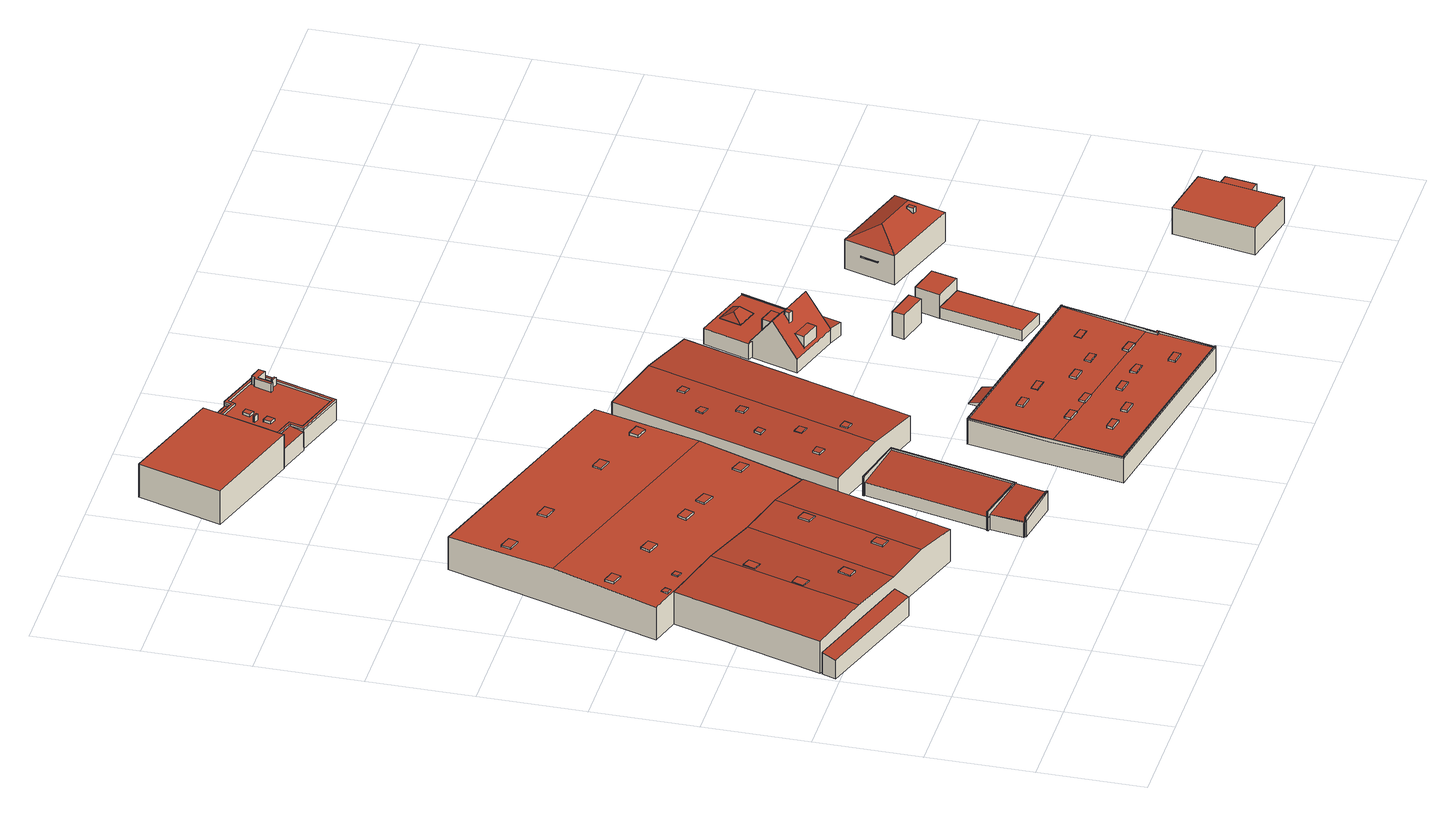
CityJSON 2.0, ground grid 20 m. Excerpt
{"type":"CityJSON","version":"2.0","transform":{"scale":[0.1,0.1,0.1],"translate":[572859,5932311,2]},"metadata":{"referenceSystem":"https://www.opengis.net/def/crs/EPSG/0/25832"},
"CityObjects":{
"building1":{"type":"Building","attributes":{"Grundfläche 2D":"70.457472","Grundhöhe NN":"2.823"},"geometry":[{"type":"Solid","lod":"3","boundaries":[[[[0,1,2,3,4]],[[1,0,4,5,6]],[[2,1,6,7]],[[3,2,7,8]],[[4,3,8,5]],[[6,5,8,7]]]],"semantics":{"surfaces":[{"type":"RoofSurface"},{"type":"WallSurface"},{"type":"GroundSurface"}],"values":[[0,1,1,1,1,2]]}}]},
"building2":{"type":"Building","attributes":{"Grundfläche 2D":"3314.787431","Grundhöhe NN":"3.098"},"children":["building2-1","building2-2","building2-3","building2-4","building2-5","building2-6","building2-7","building2-8","building2-9","building2-10","building2-11","building2-12","building2-13","building2-14","building2-15","building2-16"],"geometry":[{"type":"Solid","lod":"3","boundaries":[[[[9,10,11,12]],[[13,14,15,9,12,16,17,18]],[[14,19,20,21,22,15]],[[23,24,20,19]],[[25,26,27,13,28]],[[26,24,23,27]],[[9,15,29,30,10]],[[11,10,30,31]],[[16,12,11,31,32]],[[33,28,13,18,17,16,32,34]],[[22,35,29,15]],[[19,14,13,27,23]],[[25,28,33,36]],[[21,20,24,26,25,36,37]],[[22,21,37,35]],[[35,37,36,33,34,32,31,30,29]]]],"semantics":{"surfaces":[{"type":"RoofSurface"},{"type":"WallSurface"},{"type":"GroundSurface"}],"values":[[0,0,0,0,0,0,1,1,1,1,1,1,1,1,1,2]]}}]},
"building2-1":{"type":"BuildingInstallation","parents":["building2"],"geometry":[{"type":"MultiSurface","lod":"3","boundaries":[[[38,39,40,41]],[[41,40,42,43]],[[38,41,43,44]],[[39,38,44,45]],[[40,39,45,42]]],"semantics":{"surfaces":[{"type":"RoofSurface"},{"type":"WallSurface"}],"values":[0,1,1,1,1]}}]},
"building2-2":{"type":"BuildingInstallation","parents":["building2"],"geometry":[{"type":"MultiSurface","lod":"3","boundaries":[[[46,47,48,49]],[[49,48,50,51]],[[46,49,51,52]],[[47,46,52,53]],[[48,47,53,50]]],"semantics":{"surfaces":[{"type":"RoofSurface"},{"type":"WallSurface"}],"values":[0,1,1,1,1]}}]},
"building2-3":{"type":"BuildingInstallation","parents":["building2"],"geometry":[{"type":"MultiSurface","lod":"3","boundaries":[[[54,55,56,57]],[[58,59,57,56]],[[54,57,59,60]],[[55,54,60,61]],[[61,58,56,55]]],"semantics":{"surfaces":[{"type":"RoofSurface"},{"type":"WallSurface"}],"values":[0,1,1,1,1]}}]},
"building2-4":{"type":"BuildingInstallation","parents":["building2"],"geometry":[{"type":"MultiSurface","lod":"3","boundaries":[[[62,63,64,65]],[[65,64,66,67]],[[62,65,67,68]],[[63,62,68,69]],[[64,63,69,66]]],"semantics":{"surfaces":[{"type":"RoofSurface"},{"type":"WallSurface"}],"values":[0,1,1,1,1]}}]},
"building2-5":{"type":"BuildingInstallation","parents":["building2"],"geometry":[{"type":"MultiSurface","lod":"3","boundaries":[[[70,71,72,73]],[[73,72,74,75]],[[70,73,75,76]],[[71,70,76,77]],[[72,71,77,74]]],"semantics":{"surfaces":[{"type":"RoofSurface"},{"type":"WallSurface"}],"values":[0,1,1,1,1]}}]},
"building2-6":{"type":"BuildingInstallation","parents":["building2"],"geometry":[{"type":"MultiSurface","lod":"3","boundaries":[[[78,79,80,81]],[[81,80,82,83]],[[78,81,83,84]],[[79,78,84,85]],[[80,79,85,82]]],"semantics":{"surfaces":[{"type":"RoofSurface"},{"type":"WallSurface"}],"values":[0,1,1,1,1]}}]},
"building2-7":{"type":"BuildingInstallation","parents":["building2"],"geometry":[{"type":"MultiSurface","lod":"3","boundaries":[[[86,87,88,89]],[[89,88,90,91]],[[91,92,86,89]],[[92,93,87,86]],[[88,87,93,90]]],"semantics":{"surfaces":[{"type":"RoofSurface"},{"type":"WallSurface"}],"values":[0,1,1,1,1]}}]},
"building2-8":{"type":"BuildingInstallation","parents":["building2"],"geometry":[{"type":"MultiSurface","lod":"3","boundaries":[[[94,95,96,97]],[[97,96,98,99]],[[94,97,99,100]],[[95,94,100,101]],[[96,95,101,98]]],"semantics":{"surfaces":[{"type":"RoofSurface"},{"type":"WallSurface"}],"values":[0,1,1,1,1]}}]},
"building2-9":{"type":"BuildingInstallation","parents":["building2"],"geometry":[{"type":"MultiSurface","lod":"3","boundaries":[[[102,103,104,105]],[[105,104,106,107]],[[102,105,107,108]],[[103,102,108,109]],[[104,103,109,106]]],"semantics":{"surfaces":[{"type":"RoofSurface"},{"type":"WallSurface"}],"values":[0,1,1,1,1]}}]},
"building2-10":{"type":"BuildingInstallation","parents":["building2"],"geometry":[{"type":"MultiSurface","lod":"3","boundaries":[[[110,111,112,113]],[[113,112,114,115]],[[110,113,115,116]],[[111,110,116,117]],[[112,111,117,114]]],"semantics":{"surfaces":[{"type":"RoofSurface"},{"type":"WallSurface"}],"values":[0,1,1,1,1]}}]},
"building2-11":{"type":"BuildingInstallation","parents":["building2"],"geometry":[{"type":"MultiSurface","lod":"3","boundaries":[[[118,119,120,121]],[[122,123,121,120]],[[118,121,123,124]],[[124,125,119,118]],[[120,119,125,122]]],"semantics":{"surfaces":[{"type":"RoofSurface"},{"type":"WallSurface"}],"values":[0,1,1,1,1]}}]},
"building2-12":{"type":"BuildingInstallation","parents":["building2"],"geometry":[{"type":"MultiSurface","lod":"3","boundaries":[[[126,127,128,129]],[[129,128,130,131]],[[131,132,126,129]],[[127,126,132,133]],[[133,130,128,127]]],"semantics":{"surfaces":[{"type":"RoofSurface"},{"type":"WallSurface"}],"values":[0,1,1,1,1]}}]},
"building2-13":{"type":"BuildingInstallation","parents":["building2"],"geometry":[{"type":"MultiSurface","lod":"3","boundaries":[[[134,135,136,137]],[[137,136,138,139]],[[134,137,139,140]],[[140,141,135,134]],[[141,138,136,135]]],"semantics":{"surfaces":[{"type":"RoofSurface"},{"type":"WallSurface"}],"values":[0,1,1,1,1]}}]},
"building2-14":{"type":"BuildingInstallation","parents":["building2"],"geometry":[{"type":"MultiSurface","lod":"3","boundaries":[[[142,143,144,145]],[[145,144,146,147]],[[142,145,147,148]],[[143,142,148,149]],[[144,143,149,146]]],"semantics":{"surfaces":[{"type":"RoofSurface"},{"type":"WallSurface"}],"values":[0,1,1,1,1]}}]},
"building2-15":{"type":"BuildingInstallation","parents":["building2"],"geometry":[{"type":"MultiSurface","lod":"3","boundaries":[[[150,151,152,153]],[[153,152,154,155]],[[150,153,155,156]],[[151,150,156,157]],[[152,151,157,154]]],"semantics":{"surfaces":[{"type":"RoofSurface"},{"type":"WallSurface"}],"values":[0,1,1,1,1]}}]},
"building2-16":{"type":"BuildingInstallation","parents":["building2"],"geometry":[{"type":"MultiSurface","lod":"3","boundaries":[[[158,159,160,161]],[[161,160,162,163]],[[163,164,158,161]],[[159,158,164,165]],[[165,162,160,159]]],"semantics":{"surfaces":[{"type":"RoofSurface"},{"type":"WallSurface"}],"values":[0,1,1,1,1]}}]},
"building3":{"type":"Building","attributes":{"Grundfläche 2D":"318.350895","Grundhöhe NN":"3.298"},"children":["building3-1"],"geometry":[{"type":"Solid","lod":"3","boundaries":[[[[166,167,168,169,170,171,172,173,174,175]],[[176,177,178,179,180]],[[181,176,180,182]],[[178,177,183]],[[178,183,184]],[[185,186,187,188]],[[189,180,179,190,191,170,169,168,192]],[[191,193,171,170]],[[193,194,172,171]],[[194,195,173,172]],[[173,195,185,188,174]],[[188,187,175,174]],[[196,167,166,175,187,186]],[[196,192,168,167]],[[180,189,197,198,182]],[[181,182,198,199]],[[176,181,199,200]],[[177,176,200,201]],[[183,177,201,202]],[[184,183,202,203]],[[178,184,203,204]],[[178,204,205,190,179]],[[186,185,206,207]],[[196,186,207,208]],[[192,196,208,209]],[[189,192,209,197]],[[190,205,210,191]],[[193,191,210,211]],[[194,193,211,212]],[[195,194,212,213]],[[185,195,213,206]],[[209,208,207,206,213,212,211,210,205,204,203,202,201,200,199,198,197]]]],"semantics":{"surfaces":[{"type":"RoofSurface"},{"type":"WallSurface"},{"type":"GroundSurface"}],"values":[[0,0,0,0,0,0,1,1,1,1,1,1,1,1,1,1,1,1,1,1,1,1,1,1,1,1,1,1,1,1,1,2]]}}]},
"building3-1":{"type":"BuildingInstallation","parents":["building3"],"geometry":[{"type":"MultiSurface","lod":"3","boundaries":[[[214,215,216,217,218]],[[216,215,177,183]],[[217,216,183,184]],[[176,214,218,217,184,178]],[[215,214,176,177]]],"semantics":{"surfaces":[{"type":"RoofSurface"},{"type":"WallSurface"}],"values":[0,1,1,1,1]}}]},
"building4":{"type":"Building","attributes":{"Grundfläche 2D":"373.044340","Grundhöhe NN":"2.798"},"geometry":[{"type":"Solid","lod":"3","boundaries":[[[[219,220,221,222,223]],[[224,225,226,227,228]],[[229,230,231,232,233,234,235,236]],[[223,222,221,237,238]],[[219,223,238,239]],[[221,220,240,237]],[[228,227,241,242]],[[225,224,243,244]],[[227,226,225,244,241]],[[219,239,243,224,228,242,245,233,232,231,230,229,236,246,240,220]],[[234,233,245,247]],[[235,234,247,248]],[[236,235,248,246]],[[248,247,245,242,241,244,243,239,238,237,240,246]]]],"semantics":{"surfaces":[{"type":"RoofSurface"},{"type":"WallSurface"},{"type":"GroundSurface"}],"values":[[0,0,0,1,1,1,1,1,1,1,1,1,1,2]]}}]},
"building5":{"type":"Building","attributes":{"Grundfläche 2D":"1099.243338","Grundhöhe NN":"3.296"},"children":["building5-1","building5-2","building5-3","building5-4","building5-5","building5-6","building5-7"],"geometry":[{"type":"Solid","lod":"3","boundaries":[[[[249,250,251,252]],[[253,249,252,254]],[[254,252,251,255,256]],[[253,254,256,257]],[[250,249,253,257,258]],[[251,250,258,255]],[[256,255,258,257]]]],"semantics":{"surfaces":[{"type":"RoofSurface"},{"type":"WallSurface"},{"type":"GroundSurface"}],"values":[[0,0,1,1,1,1,2]]}}]},
"building5-1":{"type":"BuildingInstallation","parents":["building5"],"geometry":[{"type":"MultiSurface","lod":"3","boundaries":[[[259,260,261,262]],[[262,261,263,264]],[[259,262,264,265]],[[260,259,265,266]],[[261,260,266,263]]],"semantics":{"surfaces":[{"type":"RoofSurface"},{"type":"WallSurface"}],"values":[0,1,1,1,1]}}]},
"building5-2":{"type":"BuildingInstallation","parents":["building5"],"geometry":[{"type":"MultiSurface","lod":"3","boundaries":[[[267,268,269,270]],[[270,269,271,272]],[[267,270,272,273]],[[268,267,273,274]],[[269,268,274,271]]],"semantics":{"surfaces":[{"type":"RoofSurface"},{"type":"WallSurface"}],"values":[0,1,1,1,1]}}]},
"building5-3":{"type":"BuildingInstallation","parents":["building5"],"geometry":[{"type":"MultiSurface","lod":"3","boundaries":[[[275,276,277,278]],[[279,280,278,277]],[[275,278,280,281]],[[276,275,281,282]],[[282,279,277,276]]],"semantics":{"surfaces":[{"type":"RoofSurface"},{"type":"WallSurface"}],"values":[0,1,1,1,1]}}]},
"building5-4":{"type":"BuildingInstallation","parents":["building5"],"geometry":[{"type":"MultiSurface","lod":"3","boundaries":[[[283,284,285,286]],[[287,288,286,285]],[[283,286,288,289]],[[289,290,284,283]],[[285,284,290,287]]],"semantics":{"surfaces":[{"type":"RoofSurface"},{"type":"WallSurface"}],"values":[0,1,1,1,1]}}]},
"building5-5":{"type":"BuildingInstallation","parents":["building5"],"geometry":[{"type":"MultiSurface","lod":"3","boundaries":[[[291,292,293,294]],[[295,296,294,293]],[[291,294,296,297]],[[297,298,292,291]],[[293,292,298,295]]],"semantics":{"surfaces":[{"type":"RoofSurface"},{"type":"WallSurface"}],"values":[0,1,1,1,1]}}]},
"building5-6":{"type":"BuildingInstallation","parents":["building5"],"geometry":[{"type":"MultiSurface","lod":"3","boundaries":[[[299,300,301,302]],[[302,301,303,304]],[[299,302,304,305]],[[300,299,305,306]],[[301,300,306,303]]],"semantics":{"surfaces":[{"type":"RoofSurface"},{"type":"WallSurface"}],"values":[0,1,1,1,1]}}]},
"building5-7":{"type":"BuildingInstallation","parents":["building5"],"geometry":[{"type":"MultiSurface","lod":"3","boundaries":[[[307,308,309,310]],[[310,309,311,312]],[[307,310,312,313]],[[308,307,313,314]],[[309,308,314,311]]],"semantics":{"surfaces":[{"type":"RoofSurface"},{"type":"WallSurface"}],"values":[0,1,1,1,1]}}]},
"building6":{"type":"Building","attributes":{"Grundfläche 2D":"256.469959","Grundhöhe NN":"3.148"},"children":["building6-1","building6-2","building6-3","building6-4","building6-5"],"geometry":[{"type":"Solid","lod":"3","boundaries":[[[[315,316,317,318,319,320,321,322,323,324,325,326,327,328,329,330,331,332,333]],[[334,335,336,337,338,339,340,341,342]],[[219,223,323,322]],[[223,343,324,323]],[[343,344,325,324]],[[344,345,346,327,326,325]],[[346,347,328,327]],[[347,348,349,330,329,328]],[[349,350,331,330]],[[350,341,332,331]],[[341,340,333,332]],[[338,316,315,333,340,339]],[[337,317,316,338]],[[337,336,318,317]],[[319,318,336,335]],[[334,320,319,335]],[[334,342,321,320]],[[342,219,322,321]],[[223,219,351,352]],[[343,223,352,353]],[[344,343,353,354]],[[355,346,345,344,354,356]],[[347,346,355,357]],[[358,349,348,347,357,359]],[[350,349,358,360]],[[219,342,341,350,360,351]],[[355,356,354,353,352,351,360,358,359,357]]]],"semantics":{"surfaces":[{"type":"RoofSurface"},{"type":"WallSurface"},{"type":"GroundSurface"}],"values":[[0,0,1,1,1,1,1,1,1,1,1,1,1,1,1,1,1,1,1,1,1,1,1,1,1,1,2]]}}]},
"building6-1":{"type":"BuildingInstallation","parents":["building6"],"geometry":[{"type":"MultiSurface","lod":"3","boundaries":[[[361,362,363,364,365,366,367,368]],[[369,370,364,363]],[[370,371,365,364]],[[371,372,366,365]],[[373,367,366,372]],[[373,374,368,367]],[[374,375,361,368]],[[375,376,362,361]],[[363,362,376,369]]],"semantics":{"surfaces":[{"type":"RoofSurface"},{"type":"WallSurface"}],"values":[0,1,1,1,1,1,1,1,1]}}]},
"building6-2":{"type":"BuildingInstallation","parents":["building6"],"geometry":[{"type":"MultiSurface","lod":"3","boundaries":[[[377,378,379,380]],[[380,379,381,382]],[[377,380,382,383]],[[378,377,383,384]],[[379,378,384,381]]],"semantics":{"surfaces":[{"type":"RoofSurface"},{"type":"WallSurface"}],"values":[0,1,1,1,1]}}]},
"building6-3":{"type":"BuildingInstallation","parents":["building6"],"geometry":[{"type":"MultiSurface","lod":"3","boundaries":[[[385,386,387,388]],[[388,387,389,390]],[[385,388,390,391]],[[386,385,391,392]],[[387,386,392,389]]],"semantics":{"surfaces":[{"type":"RoofSurface"},{"type":"WallSurface"}],"values":[0,1,1,1,1]}}]},
"building6-4":{"type":"BuildingInstallation","parents":["building6"],"geometry":[{"type":"MultiSurface","lod":"3","boundaries":[[[393,394,395,396]],[[396,395,397,398]],[[398,399,393,396]],[[399,400,394,393]],[[395,394,400,397]]],"semantics":{"surfaces":[{"type":"RoofSurface"},{"type":"WallSurface"}],"values":[0,1,1,1,1]}}]},
"building6-5":{"type":"BuildingInstallation","parents":["building6"],"geometry":[{"type":"MultiSurface","lod":"3","boundaries":[[[401,402,403,404]],[[404,403,405,406]],[[401,404,406,407]],[[402,401,407,408]],[[403,402,408,405]]],"semantics":{"surfaces":[{"type":"RoofSurface"},{"type":"WallSurface"}],"values":[0,1,1,1,1]}}]},
"building7":{"type":"Building","attributes":{"Grundfläche 2D":"134.143323","Grundhöhe NN":"3.335"},"children":["building7-1","building7-2","building7-3"],"geometry":[{"type":"Solid","lod":"3","boundaries":[[[[409,410,411,412,413,414,415,416,417,418,419]],[[420,421,422,423,424,414,413,412,411]],[[425,426,427,428,424,429]],[[429,423,430,431,425]],[[426,425,431,432]],[[427,426,432,433]],[[423,429,424]],[[420,411,410,409,434,435]],[[423,422,421,420,435,430]],[[436,416,415,414,424,428,427,433,437]],[[417,416,436,438]],[[409,419,418,417,438,434]],[[432,431,430,435,434,438,436,437,433]]]],"semantics":{"surfaces":[{"type":"RoofSurface"},{"type":"WallSurface"},{"type":"GroundSurface"}],"values":[[0,0,0,1,1,1,1,1,1,1,1,1,2]]}}]},
"building7-1":{"type":"BuildingInstallation","parents":["building7"],"geometry":[{"type":"MultiSurface","lod":"3","boundaries":[[[439,440,441,442,443,444,445,446]],[[445,444,447]],[[441,440,448]],[[447,444,443,442,441,448,449,450]]],"semantics":{"surfaces":[{"type":"RoofSurface"},{"type":"WallSurface"}],"values":[0,1,1,1]}}]},
"building7-2":{"type":"BuildingInstallation","parents":["building7"],"geometry":[{"type":"MultiSurface","lod":"3","boundaries":[[[451,452,453,454]],[[452,451,455,456]],[[456,457,453,452]],[[458,459,454,453,457]],[[459,455,451,454]]],"semantics":{"surfaces":[{"type":"RoofSurface"},{"type":"WallSurface"}],"values":[0,1,1,1,1]}}]},
"building7-3":{"type":"BuildingInstallation","parents":["building7"],"geometry":[{"type":"MultiSurface","lod":"3","boundaries":[[[460,461,462,463]],[[460,463,418,419]],[[419,464,461,460]],[[464,465,466,462,461]],[[466,418,463,462]]],"semantics":{"surfaces":[{"type":"RoofSurface"},{"type":"WallSurface"}],"values":[0,1,1,1,1]}}]},
"building8":{"type":"Building","attributes":{"Grundfläche 2D":"1383.383686","Grundhöhe NN":"3.194"},"children":["building8-1","building8-2","building8-3","building8-4","building8-5","building8-6","building8-7","building8-8","building8-9","building8-10","building8-11","building8-12","building8-13","building8-14","building8-15","building8-16"],"geometry":[{"type":"MultiSurface","lod":"3","boundaries":[[[467,468,469,470,471,472,473,474,475]],[[476,477,478,479,480,481,482,483,484,485,486,487,488,489]],[[483,482,481,480,479,490,491,492,493,487,486,485,484]],[[494,495,496,497,498]],[[499,498,497]],[[500,501,502,503]],[[476,504,469,468,505]],[[470,469,504,506,489,488]],[[487,471,470,488]],[[472,471,487,493]],[[507,473,472,493,492,491,508]],[[509,474,473,507,490]],[[509,510,475,474]],[[511,512,467,475,510]],[[512,505,468,467]],[[476,505,513,514]],[[477,476,514,515]],[[478,477,515,516]],[[490,479,478,516,517]],[[509,490,517,518]],[[510,509,518,519]],[[512,511,510,519,520]],[[505,512,520,513]],[[495,494,521,522]],[[496,495,522,523]],[[497,496,523,524]],[[499,497,524,525]],[[500,526,521,494,498,499,525,527,501]],[[503,502,528,529]],[[500,503,529,526]],[[502,501,527,528]],[[520,519,518,517,516,515,514,513]],[[527,525,524,523,522,521,526,529,528]]],"semantics":{"surfaces":[{"type":"RoofSurface"},{"type":"WallSurface"},{"type":"GroundSurface"}],"values":[0,0,0,0,0,0,1,1,1,1,1,1,1,1,1,1,1,1,1,1,1,1,1,1,1,1,1,1,1,1,1,2,2]}}]},
"building8-1":{"type":"BuildingInstallation","parents":["building8"],"geometry":[{"type":"MultiSurface","lod":"3","boundaries":[[[530,531,532,533]],[[533,532,534,535]],[[530,533,535,536]],[[531,530,536,537]],[[532,531,537,534]]],"semantics":{"surfaces":[{"type":"RoofSurface"},{"type":"WallSurface"}],"values":[0,1,1,1,1]}}]},
"building8-2":{"type":"BuildingInstallation","parents":["building8"],"geometry":[{"type":"MultiSurface","lod":"3","boundaries":[[[538,539,540,541]],[[541,540,542,543]],[[538,541,543,544]],[[539,538,544,545]],[[540,539,545,542]]],"semantics":{"surfaces":[{"type":"RoofSurface"},{"type":"WallSurface"}],"values":[0,1,1,1,1]}}]},
"building8-3":{"type":"BuildingInstallation","parents":["building8"],"geometry":[{"type":"MultiSurface","lod":"3","boundaries":[[[546,547,548,549]],[[549,548,550,551]],[[546,549,551,552]],[[547,546,552,553]],[[548,547,553,550]]],"semantics":{"surfaces":[{"type":"RoofSurface"},{"type":"WallSurface"}],"values":[0,1,1,1,1]}}]},
"building8-4":{"type":"BuildingInstallation","parents":["building8"],"geometry":[{"type":"MultiSurface","lod":"3","boundaries":[[[554,555,556,557]],[[557,556,558,559]],[[554,557,559,560]],[[555,554,560,561]],[[556,555,561,558]]],"semantics":{"surfaces":[{"type":"RoofSurface"},{"type":"WallSurface"}],"values":[0,1,1,1,1]}}]},
"building8-5":{"type":"BuildingInstallation","parents":["building8"],"geometry":[{"type":"MultiSurface","lod":"3","boundaries":[[[562,563,564,565]],[[565,564,566,567]],[[562,565,567,568]],[[563,562,568,569]],[[564,563,569,566]]],"semantics":{"surfaces":[{"type":"RoofSurface"},{"type":"WallSurface"}],"values":[0,1,1,1,1]}}]},
"building8-6":{"type":"BuildingInstallation","parents":["building8"],"geometry":[{"type":"MultiSurface","lod":"3","boundaries":[[[570,571,572,573]],[[573,572,574,575]],[[570,573,575,576]],[[571,570,576,577]],[[572,571,577,574]]],"semantics":{"surfaces":[{"type":"RoofSurface"},{"type":"WallSurface"}],"values":[0,1,1,1,1]}}]},
"building8-7":{"type":"BuildingInstallation","parents":["building8"],"geometry":[{"type":"MultiSurface","lod":"3","boundaries":[[[578,579,580,581]],[[581,580,582,583]],[[578,581,583,584]],[[579,578,584,585]],[[580,579,585,582]]],"semantics":{"surfaces":[{"type":"RoofSurface"},{"type":"WallSurface"}],"values":[0,1,1,1,1]}}]},
"building8-8":{"type":"BuildingInstallation","parents":["building8"],"geometry":[{"type":"MultiSurface","lod":"3","boundaries":[[[586,587,588,589,590]],[[591,485,592,588,587,586]],[[592,593,589,588]],[[486,594,590,589,593]],[[594,591,586,590]]],"semantics":{"surfaces":[{"type":"RoofSurface"},{"type":"WallSurface"}],"values":[0,1,1,1,1]}}]},
"building8-9":{"type":"BuildingInstallation","parents":["building8"],"geometry":[{"type":"MultiSurface","lod":"3","boundaries":[[[595,596,597,598]],[[598,597,599,600]],[[595,598,600,601]],[[596,595,601,602]],[[597,596,602,599]]],"semantics":{"surfaces":[{"type":"RoofSurface"},{"type":"WallSurface"}],"values":[0,1,1,1,1]}}]},
"building8-10":{"type":"BuildingInstallation","parents":["building8"],"geometry":[{"type":"MultiSurface","lod":"3","boundaries":[[[603,604,605,506,504,606,607,507,508,608]],[[477,606,504,476]],[[607,606,477,478]],[[479,490,507,607,478]],[[480,609,604,603,608,508,491,610]],[[605,604,609,611]],[[605,611,489,506]]],"semantics":{"surfaces":[{"type":"RoofSurface"},{"type":"WallSurface"}],"values":[0,1,1,1,1,1,1]}}]},
"building8-11":{"type":"BuildingInstallation","parents":["building8"],"geometry":[{"type":"MultiSurface","lod":"3","boundaries":[[[612,613,614,615]],[[615,614,616,617]],[[612,615,617,618]],[[613,612,618,619]],[[614,613,619,616]]],"semantics":{"surfaces":[{"type":"RoofSurface"},{"type":"WallSurface"}],"values":[0,1,1,1,1]}}]},
"building8-12":{"type":"BuildingInstallation","parents":["building8"],"geometry":[{"type":"MultiSurface","lod":"3","boundaries":[[[620,621,622,623,624]],[[625,622,621,626,483]],[[625,627,623,622]],[[620,624,623,627,484,628]],[[628,626,621,620]]],"semantics":{"surfaces":[{"type":"RoofSurface"},{"type":"WallSurface"}],"values":[0,1,1,1,1]}}]},
"building8-13":{"type":"BuildingInstallation","parents":["building8"],"geometry":[{"type":"MultiSurface","lod":"3","boundaries":[[[629,630,631,632,633,634]],[[635,632,631,630,636,481]],[[633,632,635,637]],[[638,629,634,633,637,482]],[[630,629,638,636]]],"semantics":{"surfaces":[{"type":"RoofSurface"},{"type":"WallSurface"}],"values":[0,1,1,1,1]}}]},
"building8-14":{"type":"BuildingInstallation","parents":["building8"],"geometry":[{"type":"MultiSurface","lod":"3","boundaries":[[[639,640,641,642]],[[642,641,643,644]],[[639,642,644,645]],[[640,639,645,646]],[[641,640,646,643]]],"semantics":{"surfaces":[{"type":"RoofSurface"},{"type":"WallSurface"}],"values":[0,1,1,1,1]}}]},
"building8-15":{"type":"BuildingInstallation","parents":["building8"],"geometry":[{"type":"MultiSurface","lod":"3","boundaries":[[[647,648,649,650]],[[651,652,649,648]],[[652,653,650,649]],[[653,654,647,650]],[[654,651,648,647]],[[651,654,653,652]]],"semantics":{"surfaces":[{"type":"RoofSurface"},{"type":"WallSurface"},{"type":"OuterCeilingSurface"}],"values":[0,1,1,1,1,2]}}]},
"building8-16":{"type":"BuildingInstallation","parents":["building8"],"geometry":[{"type":"MultiSurface","lod":"3","boundaries":[[[655,656,657,658]],[[659,660,658,657]],[[660,661,655,658]],[[661,662,656,655]],[[662,659,657,656]],[[662,661,660,659]]],"semantics":{"surfaces":[{"type":"RoofSurface"},{"type":"WallSurface"},{"type":"OuterCeilingSurface"}],"values":[0,1,1,1,1,2]}}]},
"building9":{"type":"Building","attributes":{"Grundfläche 2D":"115.972660","Grundhöhe NN":"3.360"},"children":["building9-1"],"geometry":[{"type":"Solid","lod":"3","boundaries":[[[[663,664,665]],[[663,666,667,664]],[[666,663,665,668]],[[666,668,667]],[[409,669,670]],[[671,672,669,409,417,673,674,675,676],[677,678,679,680]],[[680,679,665,664]],[[668,665,679,678]],[[678,677,667,668]],[[664,667,677,680]],[[409,670,681,682]],[[417,409,682,683]],[[673,417,683,684]],[[674,673,684,685]],[[675,674,685,686]],[[676,675,686,687]],[[672,671,676,687,688]],[[669,672,688,689]],[[670,669,689,681]],[[689,688,687,686,685,684,683,682,681]]]],"semantics":{"surfaces":[{"type":"RoofSurface"},{"type":"WallSurface"},{"type":"GroundSurface"}],"values":[[0,0,0,0,0,0,1,1,1,1,1,1,1,1,1,1,1,1,1,2]]}}]},
"building9-1":{"type":"BuildingInstallation","parents":["building9"],"geometry":[{"type":"MultiSurface","lod":"3","boundaries":[[[690,691,692,693,694,695]],[[690,695,696,673]],[[691,690,673,674]],[[674,675,692,691]],[[675,676,693,692]],[[676,671,694,693]],[[696,695,694,671]]],"semantics":{"surfaces":[{"type":"RoofSurface"},{"type":"WallSurface"}],"values":[0,1,1,1,1,1,1]}}]},
"building10":{"type":"Building","attributes":{"Grundfläche 2D":"14.296305","Grundhöhe NN":"3.307"},"geometry":[{"type":"Solid","lod":"3","boundaries":[[[[697,698,699,700]],[[701,702,700,699]],[[702,703,697,700]],[[703,704,698,697]],[[704,701,699,698]],[[704,703,702,701]]]],"semantics":{"surfaces":[{"type":"RoofSurface"},{"type":"WallSurface"},{"type":"GroundSurface"}],"values":[[0,1,1,1,1,2]]}}]},
"building11":{"type":"Building","attributes":{"Grundfläche 2D":"98.405203","Grundhöhe NN":"3.257"},"geometry":[{"type":"Solid","lod":"3","boundaries":[[[[705,706,707,708,709]],[[710,711,709,708]],[[712,710,708,707]],[[711,713,705,709]],[[713,714,706,705]],[[714,712,707,706]],[[712,714,713,711,710]]]],"semantics":{"surfaces":[{"type":"RoofSurface"},{"type":"WallSurface"},{"type":"GroundSurface"}],"values":[[0,1,1,1,1,1,2]]}}]},
"building12":{"type":"Building","attributes":{"Grundfläche 2D":"29.540792","Grundhöhe NN":"3.301"},"geometry":[{"type":"Solid","lod":"3","boundaries":[[[[715,716,717,718]],[[719,720,718,717]],[[720,711,715,718]],[[711,710,716,715]],[[710,719,717,716]],[[710,711,720,719]]]],"semantics":{"surfaces":[{"type":"RoofSurface"},{"type":"WallSurface"},{"type":"GroundSurface"}],"values":[[0,1,1,1,1,2]]}}]},
"building13":{"type":"Building","attributes":{"Grundfläche 2D":"168.251219","Grundhöhe NN":"3.333"},"children":["building13-1","building13-2"],"geometry":[{"type":"Solid","lod":"3","boundaries":[[[[721,722,723]],[[724,723,722,725]],[[726,725,722,721]],[[724,725,726]],[[721,723,727,728]],[[726,721,728,729]],[[724,726,729,730]],[[723,724,730,727]],[[728,727,730,729]]]],"semantics":{"surfaces":[{"type":"RoofSurface"},{"type":"WallSurface"},{"type":"GroundSurface"}],"values":[[0,0,0,0,1,1,1,1,2]]}}]},
"building13-1":{"type":"BuildingInstallation","parents":["building13"],"geometry":[{"type":"MultiSurface","lod":"3","boundaries":[[[731,732,733,734]],[[734,733,735,736]],[[731,734,736,737]],[[732,731,737,738]],[[733,732,738,735]]],"semantics":{"surfaces":[{"type":"RoofSurface"},{"type":"WallSurface"}],"values":[0,1,1,1,1]}}]},
"building13-2":{"type":"BuildingInstallation","parents":["building13"],"geometry":[{"type":"MultiSurface","lod":"3","boundaries":[[[739,740,741,742]],[[743,744,742,741]],[[744,745,739,742]],[[745,746,740,739]],[[746,743,741,740]],[[746,745,744,743]]],"semantics":{"surfaces":[{"type":"RoofSurface"},{"type":"WallSurface"},{"type":"OuterCeilingSurface"}],"values":[0,1,1,1,1,2]}}]}
},
"vertices":[
[131,399,53],[17,436,53],[7,409,47],[234,335,47],[244,363,53],[244,363,8],[17,436,8],[7,409,8],[234,335,8],
[571,794,86],[637,998,78],[179,1145,78],[114,942,86],[113,721,78],[503,595,78],[506,594,78],[49,741,78],[104,724,78],[105,723,78],[422,621,85],[329,336,85],[416,307,77],[509,593,77],[336,649,78],[243,364,78],[13,438,77],[131,399,85],[221,686,85],[105,723,77],[506,594,11],[637,998,11],[179,1145,11],[49,741,11],[105,723,11],[104,724,11],[509,593,11],[13,438,11],[416,307,11],
[162,724,81],[165,736,81],[154,739,81],[151,728,81],[154,739,79],[151,728,79],[162,724,79],[165,736,79],
[185,1022,85],[190,1040,85],[167,1047,85],[161,1029,85],[167,1047,81],[161,1029,82],[185,1022,82],[190,1040,81],
[502,718,85],[497,701,85],[520,693,85],[525,710,85],[520,693,82],[525,710,82],[502,718,82],[497,701,82],
[217,810,86],[211,793,86],[234,785,86],[240,803,86],[234,785,82],[240,803,82],[217,810,82],[211,793,82],
[102,846,86],[97,829,86],[120,822,86],[125,839,86],[120,822,82],[125,839,82],[102,846,82],[97,829,82],
[583,894,87],[589,911,87],[566,918,87],[561,901,87],[566,918,81],[561,901,82],[583,894,82],[589,911,81],
[388,755,85],[382,738,85],[406,729,85],[412,746,85],[406,729,82],[412,746,82],[388,755,82],[382,738,82],
[331,773,86],[325,756,86],[348,748,86],[354,765,86],[348,748,82],[354,765,82],[331,773,82],[325,756,82],
[299,986,85],[304,1004,85],[280,1011,85],[275,993,85],[280,1011,81],[275,993,82],[299,986,82],[304,1004,81],
[470,931,85],[475,948,85],[452,955,85],[446,938,85],[452,955,81],[446,938,82],[470,931,82],[475,948,81],
[106,729,81],[109,740,81],[98,744,81],[95,732,81],[98,744,79],[95,732,78],[106,729,78],[109,740,79],
[216,596,86],[223,619,86],[206,624,86],[199,602,86],[206,624,84],[199,602,84],[216,596,84],[223,619,84],
[185,501,86],[192,524,86],[175,529,86],[167,507,86],[175,529,85],[167,507,85],[185,501,84],[192,524,84],
[238,432,84],[245,454,84],[229,460,84],[221,437,84],[229,460,81],[221,437,81],[238,432,80],[245,454,80],
[377,569,86],[370,547,86],[387,541,86],[394,563,86],[387,541,84],[394,563,84],[377,569,83],[370,547,83],
[324,404,86],[341,399,86],[348,421,86],[331,427,86],[348,421,84],[331,427,83],[324,404,83],[341,399,84],
[526,267,52],[524,268,52],[523,265,52],[528,264,52],[627,241,52],[682,479,52],[580,504,52],[579,501,52],[679,478,52],[625,244,52],[521,200,44],[520,197,44],[611,184,51],[625,242,51],[528,264,44],[518,200,44],[517,200,44],[612,181,51],[612,184,51],[581,501,40],[526,267,40],[625,244,49],[679,478,49],[528,264,40],[625,242,49],[627,241,49],[523,265,40],[682,479,49],[580,504,40],[579,501,40],[524,268,40],[528,264,13],[517,200,13],[518,200,13],[521,200,13],[520,197,13],[612,181,13],[612,184,13],[611,184,13],[625,242,13],[581,501,13],[526,267,13],[524,268,13],[523,265,13],[627,241,13],[682,479,13],[580,504,13],[579,501,13],
[521,200,53],[520,197,53],[612,181,53],[612,184,53],[611,184,53],
[436,1528,50],[428,1502,46],[492,1482,46],[493,1487,47],[500,1508,50],[473,1643,48],[537,1623,48],[539,1631,47],[541,1635,45],[477,1655,45],[428,1502,78],[436,1528,78],[438,1533,78],[477,1655,77],[478,1658,77],[278,1723,77],[228,1565,77],[428,1501,78],[492,1482,8],[500,1508,8],[436,1528,8],[428,1502,8],[541,1635,8],[477,1655,8],[473,1643,8],[537,1623,8],[478,1658,8],[428,1501,8],[278,1723,8],[228,1565,8],
[660,501,74],[769,466,65],[912,906,65],[801,942,74],[544,539,65],[686,979,65],[912,906,13],[686,979,13],[544,539,13],[769,466,13],
[696,810,72],[700,824,72],[686,829,72],[681,815,72],[686,829,69],[681,815,69],[696,810,70],[700,824,70],
[674,628,74],[678,642,74],[663,647,73],[659,633,73],[663,647,71],[659,633,71],[674,628,72],[678,642,72],
[748,856,74],[752,870,74],[738,875,74],[734,861,74],[738,875,71],[734,861,71],[748,856,72],[752,870,72],
[656,697,72],[660,711,72],[647,715,72],[642,702,72],[647,715,68],[642,702,68],[656,697,70],[660,711,70],
[705,555,75],[710,569,75],[695,573,75],[691,559,75],[695,573,73],[691,559,73],[705,555,72],[710,569,72],
[711,742,75],[715,757,75],[701,761,74],[697,746,74],[701,761,71],[697,746,71],[711,742,72],[715,757,72],
[619,582,73],[623,597,73],[609,601,72],[605,587,72],[609,601,68],[605,587,68],[619,582,69],[623,597,69],
[542,1621,54],[545,1629,54],[638,1599,54],[592,1456,54],[498,1485,54],[506,1511,54],[438,1533,54],[436,1528,54],[500,1508,54],[492,1482,54],[595,1449,54],[643,1598,54],[645,1602,54],[541,1636,54],[541,1635,54],[537,1623,54],[473,1643,54],[472,1638,54],[540,1616,54],[506,1511,50],[498,1485,50],[592,1456,50],[638,1599,50],[545,1629,50],[542,1621,50],[540,1616,50],[472,1638,50],[438,1533,50],[492,1482,50],[595,1449,50],[643,1598,50],[645,1602,50],[541,1636,50],[541,1635,50],[537,1623,50],[473,1643,50],[436,1528,11],[500,1508,11],[492,1482,11],[595,1449,11],[645,1602,11],[643,1598,11],[541,1636,11],[537,1623,11],[541,1635,11],[473,1643,11],
[610,1593,67],[632,1586,67],[636,1598,67],[612,1605,67],[610,1598,67],[606,1599,67],[596,1566,67],[601,1564,67],[636,1598,50],[612,1605,50],[610,1598,50],[606,1599,50],[596,1566,50],[601,1564,50],[610,1593,50],[632,1586,50],
[510,1583,55],[522,1579,55],[526,1594,55],[515,1597,55],[526,1594,50],[515,1597,50],[510,1583,50],[522,1579,50],
[504,1567,63],[505,1570,63],[496,1573,63],[495,1570,63],[496,1573,50],[495,1570,50],[504,1567,50],[505,1570,50],
[620,1563,66],[621,1567,66],[612,1570,66],[611,1567,66],[612,1570,50],[611,1567,50],[620,1563,50],[621,1567,50],
[497,1542,55],[509,1538,55],[513,1552,55],[501,1556,55],[513,1552,50],[501,1556,50],[497,1542,50],[509,1538,50],
[963,801,46],[962,797,50],[949,758,103],[981,748,103],[988,745,103],[1054,724,103],[1066,764,51],[1067,766,48],[1068,768,46],[1030,780,46],[999,789,46],[932,709,41],[961,700,41],[1000,688,41],[1039,676,41],[1039,677,43],[1067,665,40],[1095,752,40],[1065,761,43],[1054,724,43],[1039,676,43],[1039,676,13],[1067,665,13],[1095,752,13],[1065,761,13],[963,801,13],[932,709,13],[1067,766,13],[1066,764,13],[1068,768,13],
[974,721,70],[968,723,70],[962,704,70],[963,704,70],[998,693,70],[1001,692,70],[1007,711,70],[993,715,70],[1001,692,46],[962,704,46],[963,704,46],[998,693,46],
[987,741,106],[980,744,106],[976,734,106],[983,731,106],[987,741,98],[980,744,98],[976,734,85],[980,732,85],[983,731,85],
[999,789,70],[994,772,70],[1024,763,70],[1030,780,70],[994,772,68],[1013,766,68],[1024,763,68],
[730,75,65],[1114,6,65],[1114,8,65],[732,77,65],[757,211,65],[787,366,65],[1177,296,65],[1177,298,65],[785,368,65],[1114,8,63],[1139,117,60],[1135,118,60],[1140,137,59],[1137,137,59],[1092,146,59],[1068,151,59],[916,180,59],[892,185,59],[857,191,59],[833,196,59],[757,211,59],[732,77,63],[1111,9,63],[1177,296,63],[1174,297,63],[1080,314,63],[787,366,63],[1632,167,65],[1522,186,67],[1493,30,67],[1602,6,65],[1616,77,65],[1604,6,65],[1627,136,47],[1616,77,47],[1660,69,47],[1670,128,47],[1114,8,64],[1114,6,63],[1111,9,64],[1177,296,64],[1174,297,64],[1177,298,63],[785,368,63],[755,211,59],[730,75,63],[1114,6,12],[1114,8,12],[1139,117,12],[1135,118,12],[1177,296,12],[1177,298,12],[785,368,12],[730,75,12],[1632,167,12],[1522,186,12],[1493,30,12],[1602,6,12],[1604,6,12],[1627,136,12],[1616,77,12],[1660,69,12],[1670,128,12],
[878,117,66],[876,105,66],[900,101,66],[902,113,66],[900,101,61],[902,113,61],[878,117,61],[876,105,61],
[820,128,66],[817,116,66],[842,112,66],[844,124,66],[842,112,61],[844,124,61],[820,128,61],[817,116,62],
[1088,253,63],[1086,240,63],[1110,236,63],[1112,248,63],[1110,236,61],[1112,248,62],[1088,253,62],[1086,240,61],
[910,285,63],[908,273,63],[933,269,63],[935,282,63],[933,269,61],[935,282,62],[910,285,62],[908,273,61],
[1020,218,63],[1018,206,63],[1041,202,63],[1043,214,63],[1041,202,60],[1043,214,61],[1020,218,61],[1018,206,60],
[961,230,64],[959,217,64],[983,213,64],[985,225,64],[983,213,60],[985,225,61],[961,230,61],[959,217,60],
[945,142,64],[942,130,64],[967,126,64],[969,138,64],[967,126,61],[969,138,60],[945,142,60],[942,130,61],
[857,190,63],[857,191,63],[859,203,63],[835,207,63],[833,195,63],[857,190,59],[859,203,60],[835,207,60],[833,195,59],
[851,297,65],[849,284,65],[873,280,65],[875,293,65],[873,280,61],[875,293,62],[851,297,62],[849,284,61],
[1137,137,64],[1132,114,64],[1136,114,64],[1139,117,64],[1135,118,64],[1138,138,64],[1132,114,60],[1138,138,59],[1136,114,60],
[1054,76,65],[1051,63,65],[1076,59,65],[1078,72,65],[1076,59,62],[1078,72,61],[1054,76,61],[1051,63,62],
[892,184,63],[915,179,63],[918,191,63],[894,196,63],[892,185,63],[918,191,60],[915,179,59],[894,196,60],[892,184,59],
[1068,150,63],[1092,145,63],[1092,146,63],[1094,157,63],[1070,162,63],[1068,151,63],[1094,157,60],[1092,145,59],[1070,162,60],[1068,150,59],
[1003,132,64],[1001,119,64],[1025,115,64],[1027,127,64],[1025,115,61],[1027,127,60],[1003,132,60],[1001,119,61],
[1024,343,34],[1021,326,34],[1080,315,34],[1083,334,34],[1021,326,32],[1080,315,32],[1083,334,32],[1024,343,32],
[851,382,53],[847,357,61],[902,347,61],[906,372,53],[902,347,51],[906,372,51],[851,382,51],[847,357,51],
[1044,840,60],[1048,816,47],[1061,856,47],[1024,846,60],[1007,829,47],[1020,870,47],[952,801,46],[962,797,46],[1101,851,46],[982,889,46],[1067,766,46],[1066,764,46],[1075,761,46],[1104,851,46],[1007,829,46],[1020,870,46],[1061,856,46],[1048,816,46],[962,797,14],[963,801,14],[1068,768,14],[1067,766,14],[1066,764,14],[1075,761,14],[1104,851,14],[982,889,14],[952,801,14],
[1067,766,47],[1066,764,47],[1075,761,47],[1104,851,47],[1101,851,47],[1073,764,47],[1073,764,46],
[1082,555,63],[1139,539,63],[1146,563,63],[1088,578,63],[1146,563,13],[1088,578,13],[1082,555,13],[1139,539,13],
[1126,355,35],[1184,339,35],[1222,495,35],[1220,496,35],[1162,512,35],[1220,496,13],[1162,512,13],[1222,495,13],[1126,355,13],[1184,339,13],
[1162,512,61],[1220,496,61],[1233,544,61],[1176,559,61],[1233,544,13],[1176,559,13],
[1246,613,73],[1299,650,100],[1277,710,73],[1434,660,73],[1383,623,100],[1403,562,73],[1277,710,13],[1246,613,13],[1403,562,13],[1434,660,13],
[1360,609,100],[1368,606,100],[1372,619,100],[1364,621,100],[1372,619,96],[1364,621,96],[1360,609,89],[1368,606,89],
[1265,679,50],[1254,646,50],[1256,645,50],[1267,679,50],[1256,645,48],[1267,679,48],[1265,679,48],[1254,646,48]
]}
